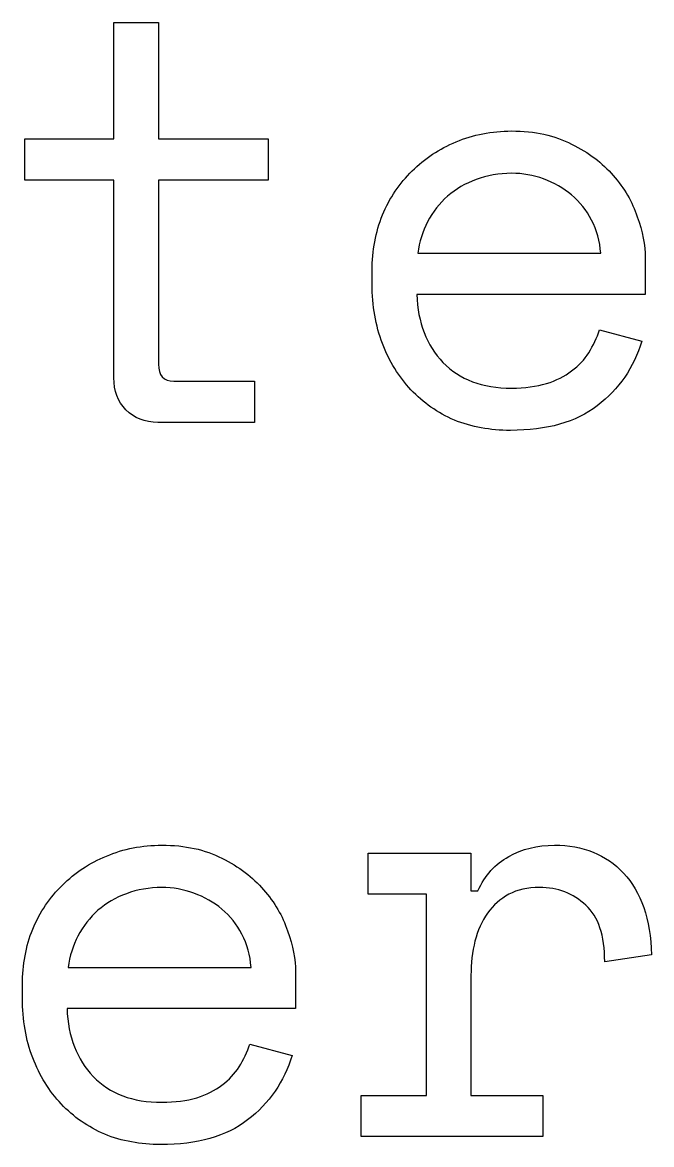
# Model space of a CAD drawing. Extents: x 0 to 841, y 0 to 662.
# Drawn here: x 154.15 to 158.81, y 636.41 to 644.73 of the extents above; entities that cross this region are included whole.
import ezdxf

# ---------------------------------------------------------------- set-up
doc = ezdxf.new("R2010")
doc.units = 0
doc.layers.get('0').update_dxf_attribs({"linetype": 'CONTINUOUS'})

msp = doc.modelspace()

# ---------------------------------------------------------------- linework, layer by layer
at = {"color": 7}
for points in [[(154.166254, 643.864042), (154.826653, 643.864042), (154.826653, 644.727641), (155.156853, 644.727641), (155.156853, 643.864042), (155.969653, 643.864042), (155.969653, 643.559242), (155.156853, 643.559242), (155.156853, 642.196109)], [(154.826653, 642.094509), (154.826653, 643.559242), (154.166254, 643.559242), (154.166254, 643.864042)], [(158.76365, 642.983509), (158.76365, 642.712575), (157.070317, 642.712575)], [(157.078784, 643.017375), (158.43345, 643.017375)], [(156.740117, 642.788775), (156.740117, 642.890375)], [(158.424983, 642.450109), (158.73825, 642.365442)], [(155.271153, 642.069109), (155.868053, 642.069109), (155.868053, 641.764309), (155.15262, 641.764309)], [(157.472483, 637.666443), (157.472483, 636.777444), (158.005883, 636.777444), (158.005883, 636.472644), (156.659684, 636.472644), (156.659684, 636.777444), (157.142284, 636.777444), (157.142284, 638.267576), (156.710484, 638.267576), (156.710484, 638.572376)], [(156.710484, 638.572376), (157.472483, 638.572376), (157.472483, 638.292976), (157.523283, 638.292976)], [(158.810216, 637.818843), (158.463083, 637.768043)], [(154.487987, 637.72571), (155.842653, 637.72571)], [(156.172853, 637.691843), (156.172853, 637.42091), (154.47952, 637.42091)], [(154.14932, 637.49711), (154.14932, 637.59871)], [(155.834187, 637.158443), (156.147453, 637.073777)]]:
    msp.add_lwpolyline(points, dxfattribs=at)
for points in [[(157.77305, 643.610042)], [(155.182253, 638.318376)]]:
    msp.add_lwpolyline(points, close=True, dxfattribs=at)
for points in [[(157.362417, 643.842875), (157.489417, 643.896497), (157.626295, 643.923308), (157.77305, 643.923308)], [(157.77305, 643.923308), (157.945206, 643.923308), (158.093372, 643.890853), (158.21755, 643.825942)], [(157.03645, 643.626975), (157.129584, 643.720108), (157.238239, 643.792075), (157.362417, 643.842875)], [(158.21755, 643.825942), (158.34455, 643.763853), (158.447561, 643.686242), (158.526583, 643.593108)], [(156.816317, 643.301008), (156.869939, 643.428008), (156.943317, 643.536664), (157.03645, 643.626975)], [(157.77305, 643.610042), (157.679917, 643.610042), (157.592428, 643.594519), (157.510583, 643.563475)], [(158.010117, 643.567708), (157.933917, 643.595931), (157.854894, 643.610042), (157.77305, 643.610042)], [(157.510583, 643.563475), (157.431561, 643.535253), (157.361006, 643.494331), (157.298917, 643.440708)], [(158.21755, 643.449175), (158.158283, 643.499975), (158.089139, 643.539486), (158.010117, 643.567708)], [(158.526583, 643.593108), (158.608428, 643.499975), (158.667694, 643.398375), (158.704383, 643.288308)], [(158.365717, 643.262908), (158.329028, 643.336286), (158.279639, 643.398375), (158.21755, 643.449175)], [(157.298917, 643.440708), (157.23965, 643.387086), (157.190261, 643.323586), (157.15075, 643.250208)], [(156.740117, 642.890375), (156.740117, 643.037131), (156.765517, 643.174008), (156.816317, 643.301008)], [(158.704383, 643.288308), (158.743894, 643.178242), (158.76365, 643.076642), (158.76365, 642.983509)], [(157.15075, 643.250208), (157.114061, 643.179653), (157.090072, 643.102042), (157.078784, 643.017375)], [(158.43345, 643.017375), (158.427805, 643.107686), (158.405228, 643.189531), (158.365717, 643.262908)], [(156.816317, 642.348509), (156.765517, 642.481153), (156.740117, 642.627909), (156.740117, 642.788775)], [(157.070317, 642.712575), (157.078784, 642.503731), (157.143695, 642.335809), (157.26505, 642.208809)], [(158.34455, 642.280775), (158.378417, 642.334398), (158.405228, 642.390842), (158.424983, 642.450109)], [(158.73825, 642.365442), (158.678983, 642.170709), (158.568916, 642.011253), (158.40805, 641.887075)], [(157.027984, 642.005609), (156.937672, 642.101564), (156.867117, 642.215864), (156.816317, 642.348509)], [(158.21755, 642.145309), (158.271172, 642.18482), (158.313505, 642.229975), (158.34455, 642.280775)], [(155.156853, 642.196109), (155.156853, 642.111442), (155.194953, 642.069109), (155.271153, 642.069109)], [(157.26505, 642.208809), (157.386406, 642.081809), (157.555739, 642.018309), (157.77305, 642.018309)], [(158.031283, 642.052175), (158.104661, 642.074753), (158.16675, 642.105798), (158.21755, 642.145309)], [(154.915553, 641.857442), (154.856287, 641.919531), (154.826653, 641.998553), (154.826653, 642.094509)], [(157.77305, 642.018309), (157.871828, 642.018309), (157.957906, 642.029598), (158.031283, 642.052175)], [(157.349717, 641.781242), (157.225539, 641.834864), (157.118295, 641.909653), (157.027984, 642.005609)], [(158.40805, 641.887075), (158.250005, 641.76572), (158.035517, 641.705042), (157.764583, 641.705042)], [(155.15262, 641.764309), (155.056665, 641.764309), (154.977642, 641.795353), (154.915553, 641.857442)], [(157.764583, 641.705042), (157.615006, 641.705042), (157.476717, 641.730442), (157.349717, 641.781242)], [(154.77162, 638.55121), (154.89862, 638.604832), (155.035498, 638.631643), (155.182253, 638.631643)], [(155.182253, 638.631643), (155.354409, 638.631643), (155.502575, 638.599187), (155.626753, 638.534276)], [(157.751883, 638.546976), (157.850661, 638.603421), (157.96355, 638.631643), (158.09055, 638.631643)], [(158.09055, 638.631643), (158.302217, 638.631643), (158.472961, 638.562499), (158.602783, 638.42421)], [(154.445654, 638.33531), (154.538787, 638.428443), (154.647442, 638.50041), (154.77162, 638.55121)], [(157.523283, 638.292976), (157.576906, 638.408688), (157.653106, 638.493354), (157.751883, 638.546976)], [(155.626753, 638.534276), (155.753753, 638.472188), (155.856764, 638.394576), (155.935786, 638.301443)], [(158.602783, 638.42421), (158.732605, 638.285921), (158.80175, 638.084132), (158.810216, 637.818843)], [(154.22552, 638.009343), (154.279142, 638.136343), (154.35252, 638.244999), (154.445654, 638.33531)], [(155.182253, 638.318376), (155.08912, 638.318376), (155.001631, 638.302854), (154.919787, 638.27181)], [(155.41932, 638.276043), (155.34312, 638.304265), (155.264098, 638.318376), (155.182253, 638.318376)], [(155.935786, 638.301443), (156.017631, 638.20831), (156.076898, 638.10671), (156.113586, 637.996643)], [(157.980483, 638.318376), (157.892994, 638.318376), (157.816794, 638.301443), (157.751883, 638.267576)], [(158.323383, 638.187143), (158.23025, 638.274632), (158.11595, 638.318376), (157.980483, 638.318376)], [(154.919787, 638.27181), (154.840765, 638.243588), (154.770209, 638.202665), (154.70812, 638.149043)], [(155.626753, 638.15751), (155.567487, 638.20831), (155.498342, 638.247821), (155.41932, 638.276043)], [(157.751883, 638.267576), (157.689794, 638.23371), (157.637583, 638.187143), (157.59525, 638.127876)], [(154.70812, 638.149043), (154.648854, 638.095421), (154.599465, 638.031921), (154.559954, 637.958543)], [(155.77492, 637.971243), (155.738231, 638.044621), (155.688842, 638.10671), (155.626753, 638.15751)], [(157.59525, 638.127876), (157.552917, 638.06861), (157.521872, 637.999465), (157.502117, 637.920443)], [(158.463083, 637.768043), (158.463083, 637.962777), (158.416517, 638.102477), (158.323383, 638.187143)], [(154.14932, 637.59871), (154.14932, 637.745465), (154.17472, 637.882343), (154.22552, 638.009343)], [(154.559954, 637.958543), (154.523265, 637.887988), (154.499276, 637.810377), (154.487987, 637.72571)], [(155.842653, 637.72571), (155.837009, 637.816021), (155.814431, 637.897865), (155.77492, 637.971243)], [(156.113586, 637.996643), (156.153098, 637.886577), (156.172853, 637.784977), (156.172853, 637.691843)], [(157.502117, 637.920443), (157.482361, 637.841421), (157.472483, 637.756754), (157.472483, 637.666443)], [(154.22552, 637.056843), (154.17472, 637.189488), (154.14932, 637.336243), (154.14932, 637.49711)], [(154.47952, 637.42091), (154.487987, 637.212066), (154.552898, 637.044143), (154.674253, 636.917143)], [(155.753753, 636.98911), (155.78762, 637.042732), (155.814431, 637.099177), (155.834187, 637.158443)], [(154.437187, 636.713944), (154.346876, 636.809899), (154.27632, 636.924199), (154.22552, 637.056843)], [(156.147453, 637.073777), (156.088186, 636.879043), (155.97812, 636.719588), (155.817253, 636.59541)], [(155.626753, 636.853644), (155.680375, 636.893155), (155.722709, 636.93831), (155.753753, 636.98911)], [(154.674253, 636.917143), (154.795609, 636.790144), (154.964942, 636.726644), (155.182253, 636.726644)], [(155.440487, 636.76051), (155.513864, 636.783088), (155.575953, 636.814132), (155.626753, 636.853644)], [(154.75892, 636.489577), (154.634742, 636.543199), (154.527498, 636.617988), (154.437187, 636.713944)], [(155.182253, 636.726644), (155.281031, 636.726644), (155.367109, 636.737932), (155.440487, 636.76051)], [(155.817253, 636.59541), (155.659209, 636.474055), (155.44472, 636.413377), (155.173787, 636.413377)], [(155.173787, 636.413377), (155.024209, 636.413377), (154.88592, 636.438777), (154.75892, 636.489577)]]:
    msp.add_open_spline(points, degree=3, dxfattribs=at)

doc.saveas('drawing.dxf')
